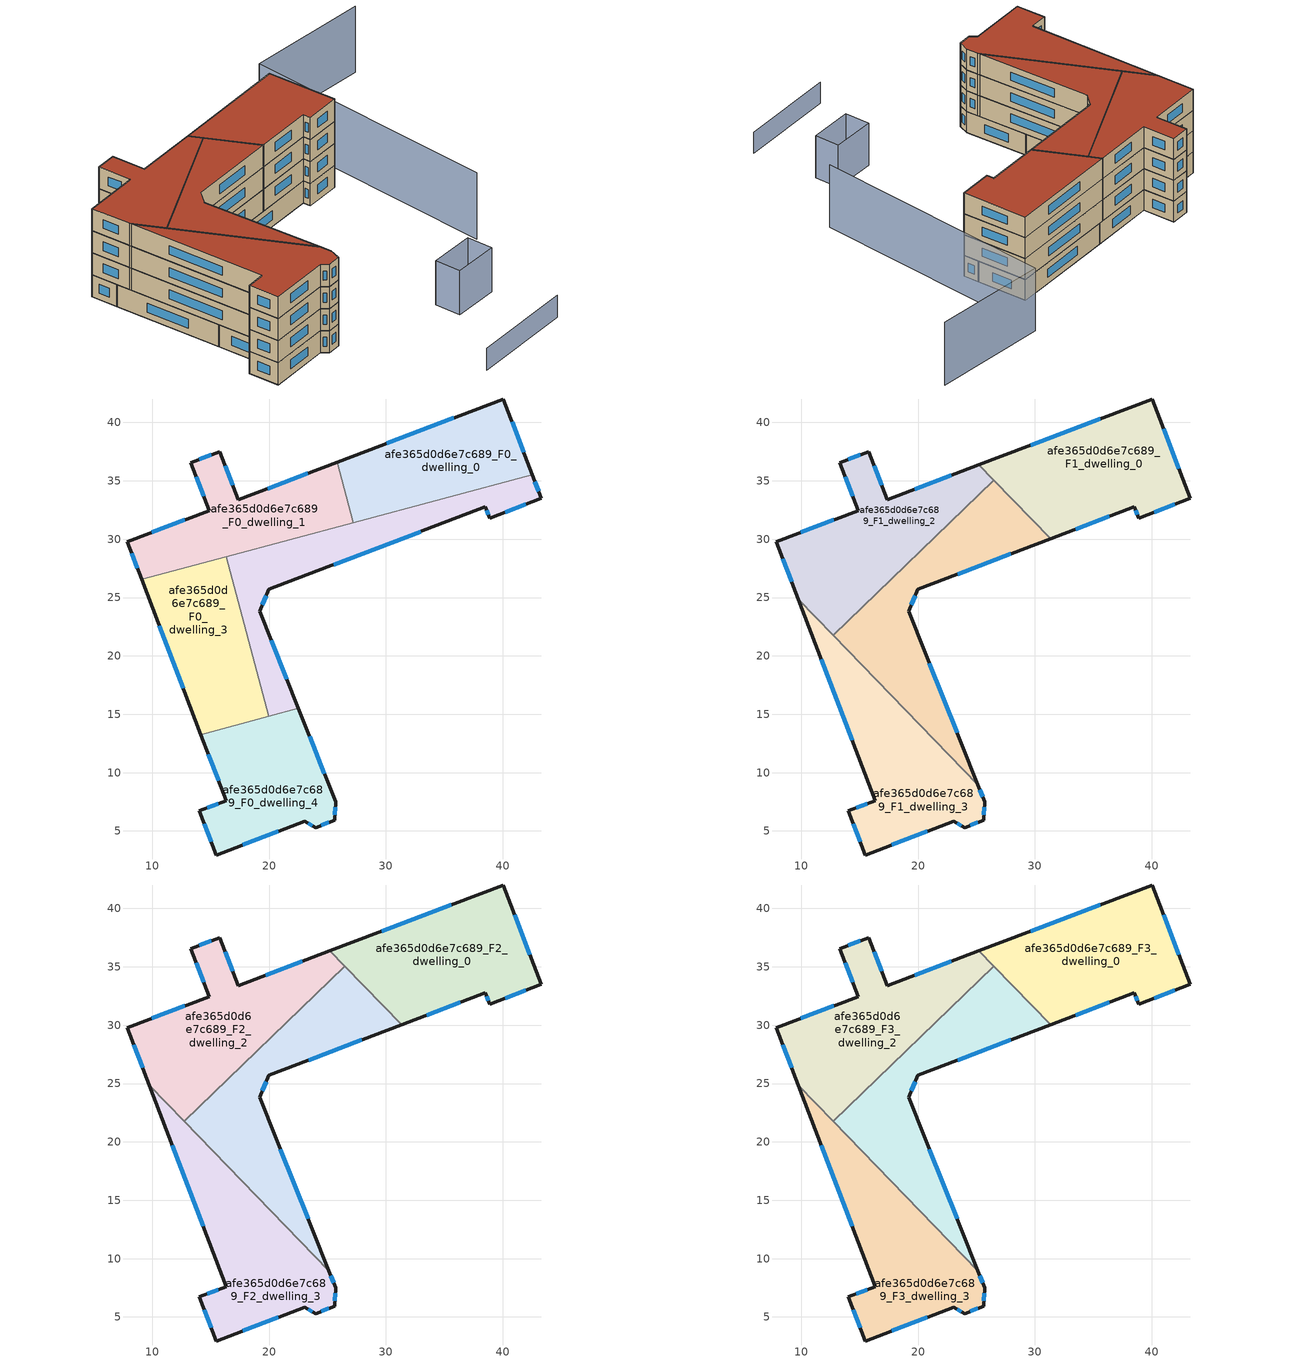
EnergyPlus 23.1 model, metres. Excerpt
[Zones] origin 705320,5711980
afe365d0d6e7c689_F0_dwelling_0
 floor ground (EU_floor_Construction): 42.55,35.51 40.07,42.01 25.84,36.6 27.23,31.41 z0
 wall outside (EU_wall_Construction): 25.84,36.6 40.07,42.01 42.55,35.51 z0:3
 wall to afe365d0d6e7c689_F0_dwelling_1 (EU_wall_Construction): 27.23,31.41 25.84,36.6 z0:3
 wall to afe365d0d6e7c689_F0_dwelling_2 (EU_wall_Construction): 42.55,35.51 27.23,31.41 z0:3
 window (EU_Window_Construction): 30.1,38.22 35.81,40.39 / 40.81,40.07 41.81,37.46 z0.9:2.1
afe365d0d6e7c689_F0_dwelling_1
 floor ground (EU_floor_Construction): 27.23,31.41 25.84,36.6 17.35,33.37 15.77,37.51 13.28,36.56 14.85,32.45 7.84,29.78 9.08,26.55 z0
 wall outside (EU_wall_Construction): 9.08,26.55 7.84,29.78 14.85,32.45 13.28,36.56 15.77,37.51 17.35,33.37 25.84,36.6 z0:3
 wall to afe365d0d6e7c689_F0_dwelling_3 (EU_wall_Construction): 16.31,28.49 9.08,26.55 z0:3
 wall to afe365d0d6e7c689_F0_dwelling_2 (EU_wall_Construction): 27.23,31.41 16.31,28.49 z0:3
 window (EU_Window_Construction): 8.71,27.52 8.21,28.81 / 9.94,30.58 12.75,31.65 / 14.38,33.68 13.75,35.33 / 14.03,36.85 15.02,37.23 / 16.24,36.27 16.88,34.61 / 19.89,34.34 23.3,35.64 z0.9:2.1
afe365d0d6e7c689_F0_dwelling_2
 floor ground (EU_floor_Construction): 38.89,31.81 43.32,33.49 42.55,35.51 16.31,28.49 19.97,14.82 22.51,15.5 19.19,23.83 19.98,25.72 38.52,32.76 z0
 wall outside (EU_wall_Construction): 42.55,35.51 43.32,33.49 38.89,31.81 38.52,32.76 19.98,25.72 19.19,23.83 22.51,15.5 z0:3
 wall to afe365d0d6e7c689_F0_dwelling_3 (EU_wall_Construction): 19.97,14.82 16.31,28.49 z0:3
 wall to afe365d0d6e7c689_F0_dwelling_4 (EU_wall_Construction): 22.51,15.5 19.97,14.82 z0:3
 window (EU_Window_Construction): 42.78,34.91 43.09,34.1 / 41.99,32.99 40.21,32.31 / 38.78,32.09 38.63,32.48 / 32.97,30.65 25.53,27.83 / 19.75,25.15 19.43,24.39 / 20.19,21.33 21.52,17.99 z0.9:2.1
afe365d0d6e7c689_F0_dwelling_3
 floor ground (EU_floor_Construction): 19.97,14.82 16.31,28.49 9.08,26.55 14.16,13.26 z0
 wall outside (EU_wall_Construction): 14.16,13.26 9.08,26.55 z0:3
 wall to afe365d0d6e7c689_F0_dwelling_4 (EU_wall_Construction): 19.97,14.82 14.16,13.26 z0:3
 window (EU_Window_Construction): 12.64,17.24 10.6,22.57 z0.9:2.1
afe365d0d6e7c689_F0_dwelling_4
 floor ground (EU_floor_Construction): 23.98,5.28 25.61,5.92 25.7,7.5 22.51,15.5 14.16,13.26 16.31,7.61 14.02,6.74 15.46,2.94 23.07,5.84 z0
 wall outside (EU_wall_Construction): 22.51,15.5 25.7,7.5 25.61,5.92 23.98,5.28 23.07,5.84 15.46,2.94 14.02,6.74 16.31,7.61 14.16,13.26 z0:3
 window (EU_Window_Construction): 23.71,5.45 23.34,5.67 / 20.79,4.97 17.74,3.81 / 15.03,4.08 14.45,5.6 / 14.7,7 15.63,7.35 / 15.67,9.3 14.8,11.57 / 23.46,13.1 24.74,9.89 / 25.67,7.03 25.64,6.39 / 25.13,5.73 24.47,5.47 z0.9:2.1
afe365d0d6e7c689_F1_dwelling_0
 floor to afe365d0d6e7c689_F0_dwelling_0 (EU_floor_Construction): 42.55,35.51 40.07,42.01 25.84,36.6 26.17,35.38 29.44,32 z3
 floor to afe365d0d6e7c689_F0_dwelling_2 (EU_floor_Construction): 43.32,33.49 42.55,35.51 29.44,32 31.35,30.04 38.52,32.76 38.89,31.81 z3
 floor to afe365d0d6e7c689_F0_dwelling_1 (EU_floor_Construction): 26.17,35.38 25.84,36.6 25.21,36.36 z3
 wall outside (EU_wall_Construction): 25.21,36.36 40.07,42.01 43.32,33.49 38.89,31.81 38.52,32.76 31.35,30.04 z3:6
 wall to afe365d0d6e7c689_F1_dwelling_1 (EU_wall_Construction): 31.35,30.04 26.47,35.06 z3:6
 wall to afe365d0d6e7c689_F1_dwelling_2 (EU_wall_Construction): 26.47,35.06 25.21,36.36 z3:6
 window (EU_Window_Construction): 38.78,32.09 38.63,32.48 / 36.37,31.94 33.49,30.85 / 29.66,38.05 35.62,40.32 / 41.04,39.46 42.35,36.04 / 41.99,32.99 40.21,32.31 z3.9:5.1
afe365d0d6e7c689_F1_dwelling_1
 floor to afe365d0d6e7c689_F0_dwelling_2 (EU_floor_Construction): 22.51,15.5 19.19,23.83 19.98,25.72 31.35,30.04 29.44,32 20.98,29.74 17,25.89 19.97,14.82 z3
 floor to afe365d0d6e7c689_F0_dwelling_0 (EU_floor_Construction): 29.44,32 26.47,35.06 26.3,34.89 27.23,31.41 z3
 floor to afe365d0d6e7c689_F0_dwelling_4 (EU_floor_Construction): 25.11,8.98 22.51,15.5 19.56,14.71 z3
 floor to afe365d0d6e7c689_F0_dwelling_1 (EU_floor_Construction): 27.23,31.41 26.3,34.89 20.98,29.74 z3
 floor to afe365d0d6e7c689_F0_dwelling_3 (EU_floor_Construction): 19.97,14.82 17,25.89 12.73,21.75 19.56,14.71 z3
 wall outside (EU_wall_Construction): 31.35,30.04 19.98,25.72 19.19,23.83 25.11,8.98 z3:6
 wall to afe365d0d6e7c689_F1_dwelling_2 (EU_wall_Construction): 12.73,21.75 26.47,35.06 z3:6
 wall to afe365d0d6e7c689_F1_dwelling_3 (EU_wall_Construction): 25.11,8.98 12.73,21.75 z3:6
 window (EU_Window_Construction): 19.75,25.15 19.43,24.39 / 20.96,19.38 23.34,13.42 / 27.95,28.74 23.39,27.01 z3.9:5.1
afe365d0d6e7c689_F1_dwelling_2
 floor to afe365d0d6e7c689_F0_dwelling_1 (EU_floor_Construction): 20.98,29.74 26.3,34.89 26.17,35.38 25.21,36.36 17.35,33.37 15.77,37.51 13.28,36.56 14.85,32.45 7.84,29.78 9.08,26.55 z3
 floor to afe365d0d6e7c689_F0_dwelling_3 (EU_floor_Construction): 17,25.89 16.31,28.49 9.08,26.55 9.72,24.86 12.73,21.75 z3
 floor to afe365d0d6e7c689_F0_dwelling_0 (EU_floor_Construction): 26.47,35.06 26.17,35.38 26.3,34.89 z3
 floor to afe365d0d6e7c689_F0_dwelling_2 (EU_floor_Construction): 20.98,29.74 16.31,28.49 17,25.89 z3
 wall outside (EU_wall_Construction): 9.72,24.86 7.84,29.78 14.85,32.45 13.28,36.56 15.77,37.51 17.35,33.37 25.21,36.36 z3:6
 wall to afe365d0d6e7c689_F1_dwelling_3 (EU_wall_Construction): 12.73,21.75 9.72,24.86 z3:6
 window (EU_Window_Construction): 9.16,26.33 8.41,28.31 / 9.94,30.58 12.75,31.65 / 14.38,33.68 13.75,35.33 / 14.03,36.85 15.02,37.23 / 16.24,36.27 16.88,34.61 / 19.7,34.27 22.86,35.47 z3.9:5.1
afe365d0d6e7c689_F1_dwelling_3
 floor to afe365d0d6e7c689_F0_dwelling_3 (EU_floor_Construction): 19.56,14.71 9.72,24.86 14.16,13.26 z3
 floor to afe365d0d6e7c689_F0_dwelling_4 (EU_floor_Construction): 23.98,5.28 25.61,5.92 25.7,7.5 25.11,8.98 19.56,14.71 14.16,13.26 16.31,7.61 14.02,6.74 15.46,2.94 23.07,5.84 z3
 wall outside (EU_wall_Construction): 25.11,8.98 25.7,7.5 25.61,5.92 23.98,5.28 23.07,5.84 15.46,2.94 14.02,6.74 16.31,7.61 9.72,24.86 z3:6
 window (EU_Window_Construction): 23.71,5.45 23.34,5.67 / 20.79,4.97 17.74,3.81 / 15.03,4.08 14.45,5.6 / 14.7,7 15.63,7.35 / 14.34,12.77 11.7,19.69 / 25.28,8.54 25.52,7.94 / 25.67,7.03 25.64,6.39 / 25.13,5.73 24.47,5.47 z3.9:5.1
afe365d0d6e7c689_F2_dwelling_0
 floor to afe365d0d6e7c689_F1_dwelling_0 (EU_floor_Construction): 43.32,33.49 40.07,42.01 25.21,36.36 31.35,30.04 38.52,32.76 38.89,31.81 z6
 wall outside (EU_wall_Construction): 25.21,36.36 40.07,42.01 43.32,33.49 38.89,31.81 38.52,32.76 31.35,30.04 z6:9
 wall to afe365d0d6e7c689_F2_dwelling_1 (EU_wall_Construction): 31.35,30.04 26.47,35.06 z6:9
 wall to afe365d0d6e7c689_F2_dwelling_2 (EU_wall_Construction): 26.47,35.06 25.21,36.36 z6:9
 window (EU_Window_Construction): 38.78,32.09 38.63,32.48 / 36.37,31.94 33.49,30.85 / 29.66,38.05 35.62,40.32 / 41.04,39.46 42.35,36.04 / 41.99,32.99 40.21,32.31 z6.9:8.1
afe365d0d6e7c689_F2_dwelling_1
 floor to afe365d0d6e7c689_F1_dwelling_1 (EU_floor_Construction): 25.11,8.98 19.19,23.83 19.98,25.72 31.35,30.04 26.47,35.06 12.73,21.75 z6
 wall outside (EU_wall_Construction): 31.35,30.04 19.98,25.72 19.19,23.83 25.11,8.98 z6:9
 wall to afe365d0d6e7c689_F2_dwelling_2 (EU_wall_Construction): 12.73,21.75 26.47,35.06 z6:9
 wall to afe365d0d6e7c689_F2_dwelling_3 (EU_wall_Construction): 25.11,8.98 12.73,21.75 z6:9
 window (EU_Window_Construction): 19.75,25.15 19.43,24.39 / 20.96,19.38 23.34,13.42 / 27.95,28.74 23.39,27.01 z6.9:8.1
afe365d0d6e7c689_F2_dwelling_2
 floor to afe365d0d6e7c689_F1_dwelling_2 (EU_floor_Construction): 26.47,35.06 25.21,36.36 17.35,33.37 15.77,37.51 13.28,36.56 14.85,32.45 7.84,29.78 9.72,24.86 12.73,21.75 z6
 wall outside (EU_wall_Construction): 9.72,24.86 7.84,29.78 14.85,32.45 13.28,36.56 15.77,37.51 17.35,33.37 25.21,36.36 z6:9
 wall to afe365d0d6e7c689_F2_dwelling_3 (EU_wall_Construction): 12.73,21.75 9.72,24.86 z6:9
 window (EU_Window_Construction): 9.16,26.33 8.41,28.31 / 9.94,30.58 12.75,31.65 / 14.38,33.68 13.75,35.33 / 14.03,36.85 15.02,37.23 / 16.24,36.27 16.88,34.61 / 19.7,34.27 22.86,35.47 z6.9:8.1
afe365d0d6e7c689_F2_dwelling_3
 floor to afe365d0d6e7c689_F1_dwelling_3 (EU_floor_Construction): 23.98,5.28 25.61,5.92 25.7,7.5 25.11,8.98 9.72,24.86 16.31,7.61 14.02,6.74 15.46,2.94 23.07,5.84 z6
 wall outside (EU_wall_Construction): 25.11,8.98 25.7,7.5 25.61,5.92 23.98,5.28 23.07,5.84 15.46,2.94 14.02,6.74 16.31,7.61 9.72,24.86 z6:9
 window (EU_Window_Construction): 23.71,5.45 23.34,5.67 / 20.79,4.97 17.74,3.81 / 15.03,4.08 14.45,5.6 / 14.7,7 15.63,7.35 / 14.34,12.77 11.7,19.69 / 25.28,8.54 25.52,7.94 / 25.67,7.03 25.64,6.39 / 25.13,5.73 24.47,5.47 z6.9:8.1
afe365d0d6e7c689_F3_dwelling_0
 floor to afe365d0d6e7c689_F2_dwelling_0 (EU_floor_Construction): 43.32,33.49 40.07,42.01 25.21,36.36 31.35,30.04 38.52,32.76 38.89,31.81 z9
 wall outside (EU_wall_Construction): 25.21,36.36 40.07,42.01 43.32,33.49 38.89,31.81 38.52,32.76 31.35,30.04 z9:12
 wall to afe365d0d6e7c689_F3_dwelling_1 (EU_wall_Construction): 31.35,30.04 26.47,35.06 z9:12
 wall to afe365d0d6e7c689_F3_dwelling_2 (EU_wall_Construction): 26.47,35.06 25.21,36.36 z9:12
 window (EU_Window_Construction): 38.78,32.09 38.63,32.48 / 36.37,31.94 33.49,30.85 / 29.66,38.05 35.62,40.32 / 41.04,39.46 42.35,36.04 / 41.99,32.99 40.21,32.31 z9.9:11.1
 roof outside (EU_roof_Construction): 40.07,42.01 43.32,33.49 38.89,31.81 38.52,32.76 31.35,30.04 25.21,36.36 z12
afe365d0d6e7c689_F3_dwelling_1
 floor to afe365d0d6e7c689_F2_dwelling_1 (EU_floor_Construction): 25.11,8.98 19.19,23.83 19.98,25.72 31.35,30.04 26.47,35.06 12.73,21.75 z9
 wall outside (EU_wall_Construction): 31.35,30.04 19.98,25.72 19.19,23.83 25.11,8.98 z9:12
 wall to afe365d0d6e7c689_F3_dwelling_2 (EU_wall_Construction): 12.73,21.75 26.47,35.06 z9:12
 wall to afe365d0d6e7c689_F3_dwelling_3 (EU_wall_Construction): 25.11,8.98 12.73,21.75 z9:12
 window (EU_Window_Construction): 19.75,25.15 19.43,24.39 / 20.96,19.38 23.34,13.42 / 27.95,28.74 23.39,27.01 z9.9:11.1
 roof outside (EU_roof_Construction): 26.47,35.06 31.35,30.04 19.98,25.72 19.19,23.83 25.11,8.98 12.73,21.75 z12
afe365d0d6e7c689_F3_dwelling_2
 floor to afe365d0d6e7c689_F2_dwelling_2 (EU_floor_Construction): 26.47,35.06 25.21,36.36 17.35,33.37 15.77,37.51 13.28,36.56 14.85,32.45 7.84,29.78 9.72,24.86 12.73,21.75 z9
 wall outside (EU_wall_Construction): 9.72,24.86 7.84,29.78 14.85,32.45 13.28,36.56 15.77,37.51 17.35,33.37 25.21,36.36 z9:12
 wall to afe365d0d6e7c689_F3_dwelling_3 (EU_wall_Construction): 12.73,21.75 9.72,24.86 z9:12
 window (EU_Window_Construction): 9.16,26.33 8.41,28.31 / 9.94,30.58 12.75,31.65 / 14.38,33.68 13.75,35.33 / 14.03,36.85 15.02,37.23 / 16.24,36.27 16.88,34.61 / 19.7,34.27 22.86,35.47 z9.9:11.1
 roof outside (EU_roof_Construction): 25.21,36.36 26.47,35.06 12.73,21.75 9.72,24.86 7.84,29.78 14.85,32.45 13.28,36.56 15.77,37.51 17.35,33.37 z12
afe365d0d6e7c689_F3_dwelling_3
 floor to afe365d0d6e7c689_F2_dwelling_3 (EU_floor_Construction): 23.98,5.28 25.61,5.92 25.7,7.5 25.11,8.98 9.72,24.86 16.31,7.61 14.02,6.74 15.46,2.94 23.07,5.84 z9
 wall outside (EU_wall_Construction): 25.11,8.98 25.7,7.5 25.61,5.92 23.98,5.28 23.07,5.84 15.46,2.94 14.02,6.74 16.31,7.61 9.72,24.86 z9:12
 window (EU_Window_Construction): 23.71,5.45 23.34,5.67 / 20.79,4.97 17.74,3.81 / 15.03,4.08 14.45,5.6 / 14.7,7 15.63,7.35 / 14.34,12.77 11.7,19.69 / 25.28,8.54 25.52,7.94 / 25.67,7.03 25.64,6.39 / 25.13,5.73 24.47,5.47 z9.9:11.1
 roof outside (EU_roof_Construction): 25.11,8.98 25.7,7.5 25.61,5.92 23.98,5.28 23.07,5.84 15.46,2.94 14.02,6.74 16.31,7.61 9.72,24.86 z12
shading: 36.84,-7.56 49.55,-2.84 z0:3; 46.29,5.68 40.59,3.69 / 40.59,3.69 39.47,6.91 / 39.47,6.91 45.16,8.9 / 45.16,8.9 46.29,5.68 z0:6; 50.85,15.68 42.72,48.14 / 42.72,48.14 58.35,52.05 z0:9
[Building]
EU S2 Campaign: North Axis=0; Terrain=City; Solar Distribution=FullExterior
[Site:Location]
London: Latitude=51.5; Longitude=-0.5; Time Zone=0; Elevation=25
[SizingPeriod:WeatherFileDays]
AnnualSizingPeriod: Begin Month=1; Begin Day of Month=1; End Month=12; End Day of Month=31; Day of Week for Start Day=Monday; Use Weather File Daylight Saving Period=No; Use Weather File Rain and Snow Indicators=No
[MATERIAL]
EU_InternalMass_Material: Roughness=MediumRough; Thickness=0.1; Conductivity=1; Density=1800; Specific Heat=900; Thermal Absorptance=0.9; Solar Absorptance=0.7; Visible Absorptance=0.7
[MATERIAL:NOMASS] Roughness=MediumRough; Thermal Absorptance=0.9; Solar Absorptance=0.7; Visible Absorptance=0.7
Name | Thermal Resistance
EU_wall_NoMass | 1.04674
EU_roof_NoMass | 4.32442
EU_floor_NoMass | 2.04616
[WINDOWMATERIAL:SIMPLEGLAZINGSYSTEM]
EU_Window_SimpleGlazing: UFactor=4.25843; Solar Heat Gain Coefficient=0.85; Visible Transmittance=0.85
[CONSTRUCTION]
EU_wall_Construction: EU_wall_NoMass
EU_roof_Construction: EU_roof_NoMass
EU_floor_Construction: EU_floor_NoMass
EU_InternalMass_Construction: EU_InternalMass_Material
EU_Window_Construction: EU_Window_SimpleGlazing
[ZONE] Type=1; Multiplier=1; Ceiling Height=autocalculate; Floor Area=autocalculate; Part of Total Floor Area=Yes
Name | Volume
afe365d0d6e7c689_F0_dwelling_0 | 286.674
afe365d0d6e7c689_F1_dwelling_0; afe365d0d6e7c689_F2_dwelling_0; afe365d0d6e7c689_F3_dwelling_0 | 358.335
afe365d0d6e7c689_F0_dwelling_1; afe365d0d6e7c689_F0_dwelling_2 | 286.69
afe365d0d6e7c689_F1_dwelling_1; afe365d0d6e7c689_F2_dwelling_1; afe365d0d6e7c689_F3_dwelling_1 | 358.343
afe365d0d6e7c689_F1_dwelling_2; afe365d0d6e7c689_F2_dwelling_2; afe365d0d6e7c689_F3_dwelling_2 | 358.34
afe365d0d6e7c689_F0_dwelling_3 | 286.668
afe365d0d6e7c689_F1_dwelling_3; afe365d0d6e7c689_F2_dwelling_3; afe365d0d6e7c689_F3_dwelling_3 | 358.329
afe365d0d6e7c689_F0_dwelling_4 | 286.666
[INTERNALMASS] Construction=EU_InternalMass_Construction
Name | Zone or ZoneList | Surface Area
afe365d0d6e7c689_F0_dwelling_0_EU_InternalMass | afe365d0d6e7c689_F0_dwelling_0 | 95.5564
afe365d0d6e7c689_F0_dwelling_1_EU_InternalMass | afe365d0d6e7c689_F0_dwelling_1 | 95.5623
afe365d0d6e7c689_F0_dwelling_2_EU_InternalMass | afe365d0d6e7c689_F0_dwelling_2 | 95.5598
afe365d0d6e7c689_F0_dwelling_3_EU_InternalMass | afe365d0d6e7c689_F0_dwelling_3 | 95.5538
afe365d0d6e7c689_F0_dwelling_4_EU_InternalMass | afe365d0d6e7c689_F0_dwelling_4 | 95.5554
afe365d0d6e7c689_F1_dwelling_0_EU_InternalMass | afe365d0d6e7c689_F1_dwelling_0 | 119.445
afe365d0d6e7c689_F1_dwelling_1_EU_InternalMass | afe365d0d6e7c689_F1_dwelling_1 | 119.447
afe365d0d6e7c689_F1_dwelling_2_EU_InternalMass | afe365d0d6e7c689_F1_dwelling_2 | 119.447
afe365d0d6e7c689_F1_dwelling_3_EU_InternalMass | afe365d0d6e7c689_F1_dwelling_3 | 119.443
afe365d0d6e7c689_F2_dwelling_0_EU_InternalMass | afe365d0d6e7c689_F2_dwelling_0 | 119.445
afe365d0d6e7c689_F2_dwelling_1_EU_InternalMass | afe365d0d6e7c689_F2_dwelling_1 | 119.447
afe365d0d6e7c689_F2_dwelling_2_EU_InternalMass | afe365d0d6e7c689_F2_dwelling_2 | 119.447
afe365d0d6e7c689_F2_dwelling_3_EU_InternalMass | afe365d0d6e7c689_F2_dwelling_3 | 119.443
afe365d0d6e7c689_F3_dwelling_0_EU_InternalMass | afe365d0d6e7c689_F3_dwelling_0 | 119.445
afe365d0d6e7c689_F3_dwelling_1_EU_InternalMass | afe365d0d6e7c689_F3_dwelling_1 | 119.447
afe365d0d6e7c689_F3_dwelling_2_EU_InternalMass | afe365d0d6e7c689_F3_dwelling_2 | 119.447
afe365d0d6e7c689_F3_dwelling_3_EU_InternalMass | afe365d0d6e7c689_F3_dwelling_3 | 119.443
[OTHEREQUIPMENT] Fuel Type=Electricity; Design Level Calculation Method=Watts/Area; Power per Zone Floor Area=1; Fraction Latent=0; Fraction Radiant=0; Fraction Lost=0; Carbon Dioxide Generation Rate=0; EndUse Subcategory=EU_Step8_InternalGains
Name | Zone or ZoneList or Space or SpaceList | Schedule
EU_Step8_InternalGain_afe365d0d6e7c689_F0_dwelling_0_f000 | afe365d0d6e7c689_F0_dwelling_0 | EU_Step8_GainSchedule_afe365d0d6e7c689_F0_dwelling_0_f000
EU_Step8_InternalGain_afe365d0d6e7c689_F0_dwelling_1_f000 | afe365d0d6e7c689_F0_dwelling_1 | EU_Step8_GainSchedule_afe365d0d6e7c689_F0_dwelling_1_f000
EU_Step8_InternalGain_afe365d0d6e7c689_F0_dwelling_2_f000 | afe365d0d6e7c689_F0_dwelling_2 | EU_Step8_GainSchedule_afe365d0d6e7c689_F0_dwelling_2_f000
EU_Step8_InternalGain_afe365d0d6e7c689_F0_dwelling_3_f000 | afe365d0d6e7c689_F0_dwelling_3 | EU_Step8_GainSchedule_afe365d0d6e7c689_F0_dwelling_3_f000
EU_Step8_InternalGain_afe365d0d6e7c689_F0_dwelling_4_f000 | afe365d0d6e7c689_F0_dwelling_4 | EU_Step8_GainSchedule_afe365d0d6e7c689_F0_dwelling_4_f000
EU_Step8_InternalGain_afe365d0d6e7c689_F1_dwelling_0_f000 | afe365d0d6e7c689_F1_dwelling_0 | EU_Step8_GainSchedule_afe365d0d6e7c689_F1_dwelling_0_f000
EU_Step8_InternalGain_afe365d0d6e7c689_F1_dwelling_1_f000 | afe365d0d6e7c689_F1_dwelling_1 | EU_Step8_GainSchedule_afe365d0d6e7c689_F1_dwelling_1_f000
EU_Step8_InternalGain_afe365d0d6e7c689_F1_dwelling_2_f000 | afe365d0d6e7c689_F1_dwelling_2 | EU_Step8_GainSchedule_afe365d0d6e7c689_F1_dwelling_2_f000
EU_Step8_InternalGain_afe365d0d6e7c689_F1_dwelling_3_f000 | afe365d0d6e7c689_F1_dwelling_3 | EU_Step8_GainSchedule_afe365d0d6e7c689_F1_dwelling_3_f000
EU_Step8_InternalGain_afe365d0d6e7c689_F2_dwelling_0_f000 | afe365d0d6e7c689_F2_dwelling_0 | EU_Step8_GainSchedule_afe365d0d6e7c689_F2_dwelling_0_f000
EU_Step8_InternalGain_afe365d0d6e7c689_F2_dwelling_1_f000 | afe365d0d6e7c689_F2_dwelling_1 | EU_Step8_GainSchedule_afe365d0d6e7c689_F2_dwelling_1_f000
EU_Step8_InternalGain_afe365d0d6e7c689_F2_dwelling_2_f000 | afe365d0d6e7c689_F2_dwelling_2 | EU_Step8_GainSchedule_afe365d0d6e7c689_F2_dwelling_2_f000
EU_Step8_InternalGain_afe365d0d6e7c689_F2_dwelling_3_f000 | afe365d0d6e7c689_F2_dwelling_3 | EU_Step8_GainSchedule_afe365d0d6e7c689_F2_dwelling_3_f000
EU_Step8_InternalGain_afe365d0d6e7c689_F3_dwelling_0_f000 | afe365d0d6e7c689_F3_dwelling_0 | EU_Step8_GainSchedule_afe365d0d6e7c689_F3_dwelling_0_f000
EU_Step8_InternalGain_afe365d0d6e7c689_F3_dwelling_1_f000 | afe365d0d6e7c689_F3_dwelling_1 | EU_Step8_GainSchedule_afe365d0d6e7c689_F3_dwelling_1_f000
EU_Step8_InternalGain_afe365d0d6e7c689_F3_dwelling_2_f000 | afe365d0d6e7c689_F3_dwelling_2 | EU_Step8_GainSchedule_afe365d0d6e7c689_F3_dwelling_2_f000
EU_Step8_InternalGain_afe365d0d6e7c689_F3_dwelling_3_f000 | afe365d0d6e7c689_F3_dwelling_3 | EU_Step8_GainSchedule_afe365d0d6e7c689_F3_dwelling_3_f000
[ZONEVENTILATION:DESIGNFLOWRATE] Schedule=EU_AlwaysOn; Design Flow Rate Calculation Method=AirChanges/Hour; Air Changes per Hour=0.488719; Ventilation Type=Natural; Fan Pressure Rise=0; Fan Total Efficiency=1; Constant Term Coefficient=1; Temperature Term Coefficient=0; Velocity Term Coefficient=0; Velocity Squared Term Coefficient=0; Minimum Indoor Temperature=-100; Maximum Indoor Temperature=100; Delta Temperature=-100; Minimum Outdoor Temperature=-100; Maximum Outdoor Temperature=100; Maximum Wind Speed=40
Name | Zone or ZoneList or Space or SpaceList
EU_ConstantAir_afe365d0d6e7c689_F0_dwelling_0 | afe365d0d6e7c689_F0_dwelling_0
EU_ConstantAir_afe365d0d6e7c689_F0_dwelling_1 | afe365d0d6e7c689_F0_dwelling_1
EU_ConstantAir_afe365d0d6e7c689_F0_dwelling_2 | afe365d0d6e7c689_F0_dwelling_2
EU_ConstantAir_afe365d0d6e7c689_F0_dwelling_3 | afe365d0d6e7c689_F0_dwelling_3
EU_ConstantAir_afe365d0d6e7c689_F0_dwelling_4 | afe365d0d6e7c689_F0_dwelling_4
EU_ConstantAir_afe365d0d6e7c689_F1_dwelling_0 | afe365d0d6e7c689_F1_dwelling_0
EU_ConstantAir_afe365d0d6e7c689_F1_dwelling_1 | afe365d0d6e7c689_F1_dwelling_1
EU_ConstantAir_afe365d0d6e7c689_F1_dwelling_2 | afe365d0d6e7c689_F1_dwelling_2
EU_ConstantAir_afe365d0d6e7c689_F1_dwelling_3 | afe365d0d6e7c689_F1_dwelling_3
EU_ConstantAir_afe365d0d6e7c689_F2_dwelling_0 | afe365d0d6e7c689_F2_dwelling_0
EU_ConstantAir_afe365d0d6e7c689_F2_dwelling_1 | afe365d0d6e7c689_F2_dwelling_1
EU_ConstantAir_afe365d0d6e7c689_F2_dwelling_2 | afe365d0d6e7c689_F2_dwelling_2
EU_ConstantAir_afe365d0d6e7c689_F2_dwelling_3 | afe365d0d6e7c689_F2_dwelling_3
EU_ConstantAir_afe365d0d6e7c689_F3_dwelling_0 | afe365d0d6e7c689_F3_dwelling_0
EU_ConstantAir_afe365d0d6e7c689_F3_dwelling_1 | afe365d0d6e7c689_F3_dwelling_1
EU_ConstantAir_afe365d0d6e7c689_F3_dwelling_2 | afe365d0d6e7c689_F3_dwelling_2
EU_ConstantAir_afe365d0d6e7c689_F3_dwelling_3 | afe365d0d6e7c689_F3_dwelling_3
[HVACTEMPLATE:THERMOSTAT] Constant Heating Setpoint=20; Constant Cooling Setpoint=50
EU_HeatOnly_afe365d0d6e7c689_F0_dwelling_0; EU_HeatOnly_afe365d0d6e7c689_F0_dwelling_1; EU_HeatOnly_afe365d0d6e7c689_F0_dwelling_2; EU_HeatOnly_afe365d0d6e7c689_F0_dwelling_3; EU_HeatOnly_afe365d0d6e7c689_F0_dwelling_4; EU_HeatOnly_afe365d0d6e7c689_F1_dwelling_0; EU_HeatOnly_afe365d0d6e7c689_F1_dwelling_1; EU_HeatOnly_afe365d0d6e7c689_F1_dwelling_2; EU_HeatOnly_afe365d0d6e7c689_F1_dwelling_3; EU_HeatOnly_afe365d0d6e7c689_F2_dwelling_0; EU_HeatOnly_afe365d0d6e7c689_F2_dwelling_1; EU_HeatOnly_afe365d0d6e7c689_F2_dwelling_2; EU_HeatOnly_afe365d0d6e7c689_F2_dwelling_3; EU_HeatOnly_afe365d0d6e7c689_F3_dwelling_0; EU_HeatOnly_afe365d0d6e7c689_F3_dwelling_1; EU_HeatOnly_afe365d0d6e7c689_F3_dwelling_2; EU_HeatOnly_afe365d0d6e7c689_F3_dwelling_3
[HVACTEMPLATE:ZONE:IDEALLOADSAIRSYSTEM] System Availability Schedule=EU_AlwaysOn; Maximum Heating Supply Air Temperature=50; Minimum Cooling Supply Air Temperature=13; Maximum Heating Supply Air Humidity Ratio=0.0156; Minimum Cooling Supply Air Humidity Ratio=0.0077; Heating Limit=NoLimit; Cooling Limit=NoLimit; Heating Availability Schedule=EU_AlwaysOn; Cooling Availability Schedule=EU_CoolingOff; Dehumidification Control Type=ConstantSensibleHeatRatio; Cooling Sensible Heat Ratio=0.7; Dehumidification Setpoint=60; Humidification Control Type=None; Humidification Setpoint=30; Outdoor Air Method=None; Outdoor Air Flow Rate per Person=0.00944; Outdoor Air Flow Rate per Zone Floor Area=0; Outdoor Air Flow Rate per Zone=0; Demand Controlled Ventilation Type=None; Outdoor Air Economizer Type=NoEconomizer; Heat Recovery Type=None; Sensible Heat Recovery Effectiveness=0.7; Latent Heat Recovery Effectiveness=0.65
Name | Template Thermostat
afe365d0d6e7c689_F0_dwelling_0 | EU_HeatOnly_afe365d0d6e7c689_F0_dwelling_0
afe365d0d6e7c689_F0_dwelling_1 | EU_HeatOnly_afe365d0d6e7c689_F0_dwelling_1
afe365d0d6e7c689_F0_dwelling_2 | EU_HeatOnly_afe365d0d6e7c689_F0_dwelling_2
afe365d0d6e7c689_F0_dwelling_3 | EU_HeatOnly_afe365d0d6e7c689_F0_dwelling_3
afe365d0d6e7c689_F0_dwelling_4 | EU_HeatOnly_afe365d0d6e7c689_F0_dwelling_4
afe365d0d6e7c689_F1_dwelling_0 | EU_HeatOnly_afe365d0d6e7c689_F1_dwelling_0
afe365d0d6e7c689_F1_dwelling_1 | EU_HeatOnly_afe365d0d6e7c689_F1_dwelling_1
afe365d0d6e7c689_F1_dwelling_2 | EU_HeatOnly_afe365d0d6e7c689_F1_dwelling_2
afe365d0d6e7c689_F1_dwelling_3 | EU_HeatOnly_afe365d0d6e7c689_F1_dwelling_3
afe365d0d6e7c689_F2_dwelling_0 | EU_HeatOnly_afe365d0d6e7c689_F2_dwelling_0
afe365d0d6e7c689_F2_dwelling_1 | EU_HeatOnly_afe365d0d6e7c689_F2_dwelling_1
afe365d0d6e7c689_F2_dwelling_2 | EU_HeatOnly_afe365d0d6e7c689_F2_dwelling_2
afe365d0d6e7c689_F2_dwelling_3 | EU_HeatOnly_afe365d0d6e7c689_F2_dwelling_3
afe365d0d6e7c689_F3_dwelling_0 | EU_HeatOnly_afe365d0d6e7c689_F3_dwelling_0
afe365d0d6e7c689_F3_dwelling_1 | EU_HeatOnly_afe365d0d6e7c689_F3_dwelling_1
afe365d0d6e7c689_F3_dwelling_2 | EU_HeatOnly_afe365d0d6e7c689_F3_dwelling_2
afe365d0d6e7c689_F3_dwelling_3 | EU_HeatOnly_afe365d0d6e7c689_F3_dwelling_3
[SIZING:ZONE] Zone Cooling Design Supply Air Temperature Input Method=SupplyAirTemperature; Zone Cooling Design Supply Air Temperature=13; Zone Heating Design Supply Air Temperature Input Method=SupplyAirTemperature; Zone Heating Design Supply Air Temperature=50; Zone Cooling Design Supply Air Humidity Ratio=0.008; Zone Heating Design Supply Air Humidity Ratio=0.008; Cooling Design Air Flow Method=DesignDay; Cooling Design Air Flow Rate=0; Cooling Minimum Air Flow per Zone Floor Area=0.000762; Cooling Minimum Air Flow=0; Cooling Minimum Air Flow Fraction=0.2; Heating Design Air Flow Method=DesignDay; Heating Design Air Flow Rate=0; Heating Maximum Air Flow per Zone Floor Area=0.002032; Heating Maximum Air Flow=0.141576; Heating Maximum Air Flow Fraction=0.3; Account for Dedicated Outdoor Air System=No; Dedicated Outdoor Air System Control Strategy=NeutralSupplyAir; Dedicated Outdoor Air Low Setpoint Temperature for Design=autosize; Dedicated Outdoor Air High Setpoint Temperature for Design=autosize; Zone Load Sizing Method=Sensible Load Only No Latent Load; Zone Latent Cooling Design Supply Air Humidity Ratio Input Method=HumidityRatioDifference; Zone Cooling Design Supply Air Humidity Ratio Difference=0.005; Zone Latent Heating Design Supply Air Humidity Ratio Input Method=HumidityRatioDifference; Zone Humidification Design Supply Air Humidity Ratio Difference=0.005
afe365d0d6e7c689_F0_dwelling_0; afe365d0d6e7c689_F0_dwelling_1; afe365d0d6e7c689_F0_dwelling_2; afe365d0d6e7c689_F0_dwelling_3; afe365d0d6e7c689_F0_dwelling_4; afe365d0d6e7c689_F1_dwelling_0; afe365d0d6e7c689_F1_dwelling_1; afe365d0d6e7c689_F1_dwelling_2; afe365d0d6e7c689_F1_dwelling_3; afe365d0d6e7c689_F2_dwelling_0; afe365d0d6e7c689_F2_dwelling_1; afe365d0d6e7c689_F2_dwelling_2; afe365d0d6e7c689_F2_dwelling_3; afe365d0d6e7c689_F3_dwelling_0; afe365d0d6e7c689_F3_dwelling_1; afe365d0d6e7c689_F3_dwelling_2; afe365d0d6e7c689_F3_dwelling_3
[SCHEDULE:CONSTANT]
Name | Hourly Value
EU_AlwaysOn | 1
EU_CoolingOff | 0
[SCHEDULE:FILE] Column Number=1; Rows to Skip at Top=0; Number of Hours of Data=8760; Column Separator=Comma; Interpolate to Timestep=No; Minutes per Item=60; Adjust Schedule for Daylight Savings=Yes
Name | File
EU_Step8_GainSchedule_afe365d0d6e7c689_F0_dwelling_0_f000 | ../../schedules/afe365d0d6e7c689/afe365d0d6e7c689_F0_dwelling_0_f000_gain.csv
EU_Step8_GainSchedule_afe365d0d6e7c689_F0_dwelling_1_f000 | ../../schedules/afe365d0d6e7c689/afe365d0d6e7c689_F0_dwelling_1_f000_gain.csv
EU_Step8_GainSchedule_afe365d0d6e7c689_F0_dwelling_2_f000 | ../../schedules/afe365d0d6e7c689/afe365d0d6e7c689_F0_dwelling_2_f000_gain.csv
EU_Step8_GainSchedule_afe365d0d6e7c689_F0_dwelling_3_f000 | ../../schedules/afe365d0d6e7c689/afe365d0d6e7c689_F0_dwelling_3_f000_gain.csv
EU_Step8_GainSchedule_afe365d0d6e7c689_F0_dwelling_4_f000 | ../../schedules/afe365d0d6e7c689/afe365d0d6e7c689_F0_dwelling_4_f000_gain.csv
EU_Step8_GainSchedule_afe365d0d6e7c689_F1_dwelling_0_f000 | ../../schedules/afe365d0d6e7c689/afe365d0d6e7c689_F1_dwelling_0_f000_gain.csv
EU_Step8_GainSchedule_afe365d0d6e7c689_F1_dwelling_1_f000 | ../../schedules/afe365d0d6e7c689/afe365d0d6e7c689_F1_dwelling_1_f000_gain.csv
EU_Step8_GainSchedule_afe365d0d6e7c689_F1_dwelling_2_f000 | ../../schedules/afe365d0d6e7c689/afe365d0d6e7c689_F1_dwelling_2_f000_gain.csv
EU_Step8_GainSchedule_afe365d0d6e7c689_F1_dwelling_3_f000 | ../../schedules/afe365d0d6e7c689/afe365d0d6e7c689_F1_dwelling_3_f000_gain.csv
EU_Step8_GainSchedule_afe365d0d6e7c689_F2_dwelling_0_f000 | ../../schedules/afe365d0d6e7c689/afe365d0d6e7c689_F2_dwelling_0_f000_gain.csv
EU_Step8_GainSchedule_afe365d0d6e7c689_F2_dwelling_1_f000 | ../../schedules/afe365d0d6e7c689/afe365d0d6e7c689_F2_dwelling_1_f000_gain.csv
EU_Step8_GainSchedule_afe365d0d6e7c689_F2_dwelling_2_f000 | ../../schedules/afe365d0d6e7c689/afe365d0d6e7c689_F2_dwelling_2_f000_gain.csv
EU_Step8_GainSchedule_afe365d0d6e7c689_F2_dwelling_3_f000 | ../../schedules/afe365d0d6e7c689/afe365d0d6e7c689_F2_dwelling_3_f000_gain.csv
EU_Step8_GainSchedule_afe365d0d6e7c689_F3_dwelling_0_f000 | ../../schedules/afe365d0d6e7c689/afe365d0d6e7c689_F3_dwelling_0_f000_gain.csv
EU_Step8_GainSchedule_afe365d0d6e7c689_F3_dwelling_1_f000 | ../../schedules/afe365d0d6e7c689/afe365d0d6e7c689_F3_dwelling_1_f000_gain.csv
EU_Step8_GainSchedule_afe365d0d6e7c689_F3_dwelling_2_f000 | ../../schedules/afe365d0d6e7c689/afe365d0d6e7c689_F3_dwelling_2_f000_gain.csv
EU_Step8_GainSchedule_afe365d0d6e7c689_F3_dwelling_3_f000 | ../../schedules/afe365d0d6e7c689/afe365d0d6e7c689_F3_dwelling_3_f000_gain.csv
